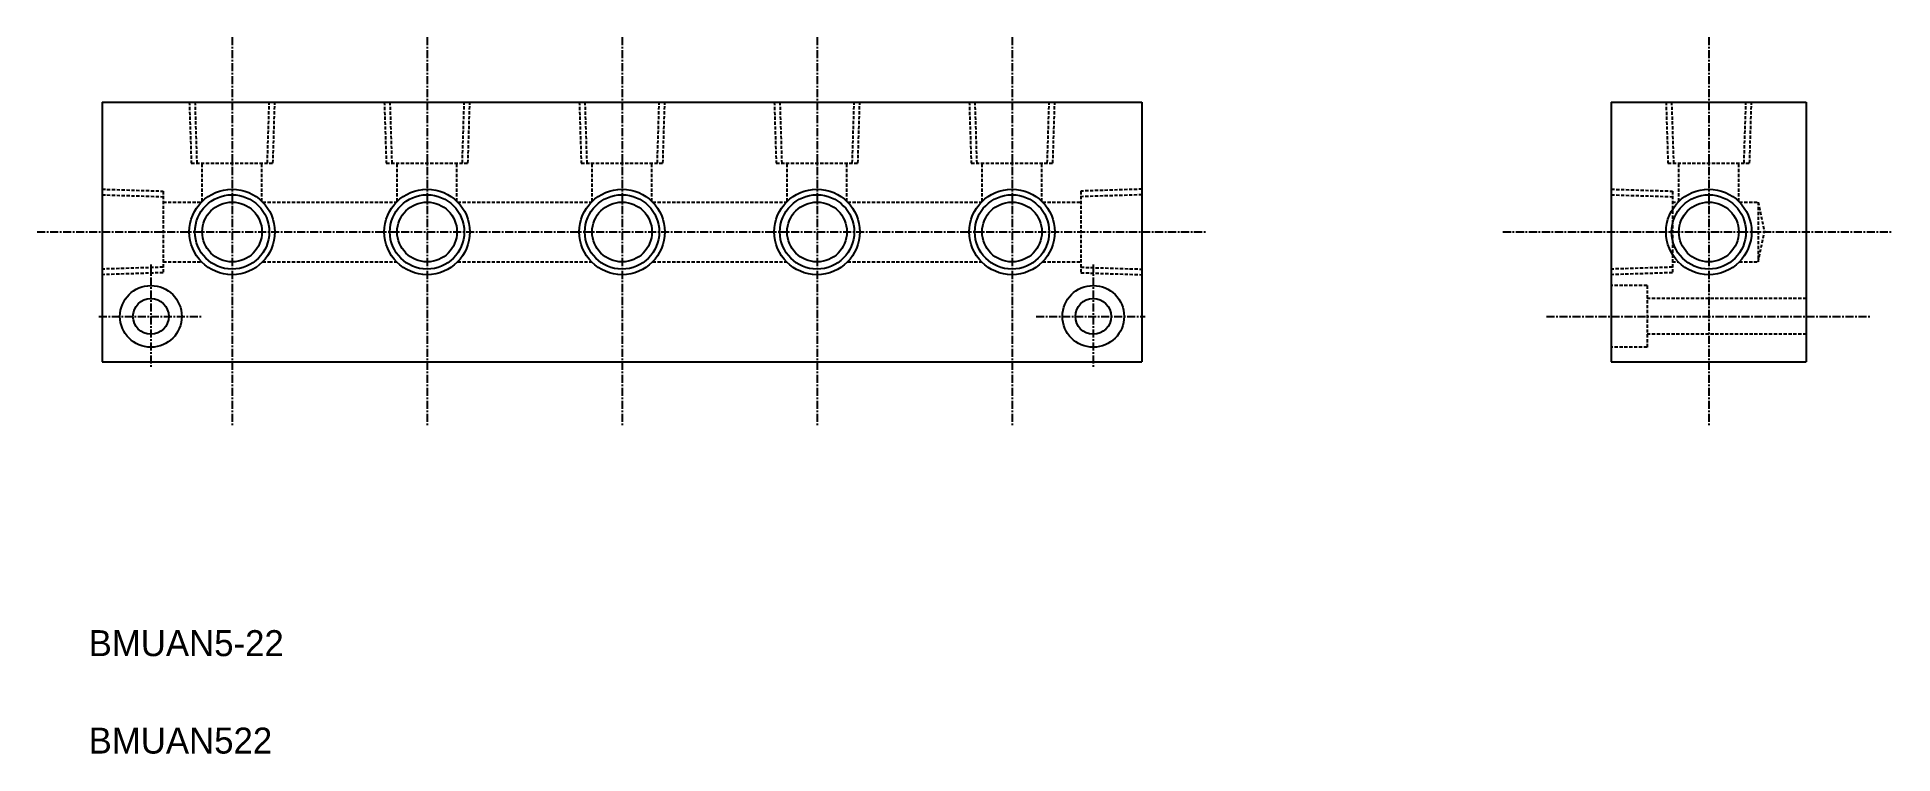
# Model space of a CAD drawing. Extents: x -96 to 190, y 93 to 204.
import ezdxf

# ---------------------------------------------------------------- set-up
doc = ezdxf.new("R2010")
doc.units = 0
doc.linetypes.add('CENTER', pattern=[2, 1.25, -0.25, 0.25, -0.25])
doc.linetypes.add('DASHED', pattern=[0.75, 0.5, -0.25])
doc.layers.get('0').update_dxf_attribs({"linetype": 'CONTINUOUS'})
doc.layers.add('CENTER', color=1, linetype='CENTER')

msp = doc.modelspace()

# ---------------------------------------------------------------- linework, layer by layer
at = {"color": 7, "linetype": 'CONTINUOUS'}
for p, q in [((-85.65, 193.83), (74.35, 193.83)), ((-85.65, 193.83), (-85.65, 153.83)), ((74.35, 193.83), (74.35, 153.83)), ((146.56, 193.83), (176.56, 193.83)), ((146.56, 193.83), (146.56, 153.83)), ((176.56, 193.83), (176.56, 153.83)), ((-85.65, 153.83), (74.35, 153.83)), ((146.56, 153.83), (176.56, 153.83))]:
    msp.add_line(p, q, dxfattribs=at)
at = {"color": 3, "linetype": 'DASHED'}
for p, q in [((-72.23, 193.83), (-71.93, 184.43)), ((-71.37, 193.86), (-71.08, 184.43)), ((-60.22, 184.43), (-59.93, 193.86)), ((-59.36, 184.43), (-59.07, 193.83)), ((-42.23, 193.83), (-41.93, 184.43)), ((-41.37, 193.86), (-41.08, 184.43)), ((-30.22, 184.43), (-29.93, 193.86)), ((-29.36, 184.43), (-29.07, 193.83)), ((-12.23, 193.83), (-11.93, 184.43)), ((-11.37, 193.86), (-11.08, 184.43)), ((-0.22, 184.43), (0.07, 193.86)), ((0.64, 184.43), (0.93, 193.83)), ((17.77, 193.83), (18.07, 184.43)), ((18.63, 193.86), (18.92, 184.43)), ((29.78, 184.43), (30.07, 193.86)), ((30.64, 184.43), (30.93, 193.83)), ((47.77, 193.83), (48.07, 184.43)), ((48.63, 193.86), (48.92, 184.43)), ((59.78, 184.43), (60.07, 193.86)), ((60.64, 184.43), (60.93, 193.83)), ((154.98, 193.83), (155.27, 184.43)), ((155.83, 193.86), (156.13, 184.43)), ((166.98, 184.43), (167.28, 193.86)), ((167.84, 184.43), (168.13, 193.83)), ((-71.93, 184.43), (-59.36, 184.43)), ((-70.25, 178.53), (-70.25, 184.43)), ((-61.05, 178.53), (-61.05, 184.43)), ((-41.93, 184.43), (-29.36, 184.43)), ((-40.25, 178.53), (-40.25, 184.43)), ((-31.05, 178.53), (-31.05, 184.43)), ((-11.93, 184.43), (0.64, 184.43)), ((-10.25, 178.53), (-10.25, 184.43)), ((-1.05, 178.53), (-1.05, 184.43)), ((18.07, 184.43), (30.64, 184.43)), ((19.75, 178.53), (19.75, 184.43)), ((28.95, 178.53), (28.95, 184.43)), ((48.07, 184.43), (60.64, 184.43)), ((49.75, 178.53), (49.75, 184.43)), ((58.95, 178.53), (58.95, 184.43)), ((155.27, 184.43), (167.84, 184.43)), ((156.96, 178.53), (156.96, 184.43)), ((166.16, 178.53), (166.16, 184.43)), ((-85.65, 180.41), (-76.25, 180.12)), ((-76.25, 180.12), (-76.25, 167.55)), ((74.35, 180.41), (64.95, 180.12)), ((64.95, 180.12), (64.95, 167.55)), ((146.56, 180.41), (155.96, 180.12)), ((155.96, 180.12), (155.96, 167.55)), ((-85.65, 179.55), (-76.25, 179.26)), ((-76.25, 178.43), (-70.35, 178.43)), ((-60.95, 178.43), (-40.35, 178.43)), ((-30.95, 178.43), (-10.35, 178.43)), ((-0.95, 178.43), (19.65, 178.43)), ((29.05, 178.43), (49.65, 178.43)), ((59.05, 178.43), (64.95, 178.43)), ((74.35, 179.55), (64.95, 179.26)), ((146.56, 179.55), (155.96, 179.26)), ((155.96, 178.43), (156.85, 178.43)), ((166.26, 178.43), (169.13, 178.43)), ((169.13, 178.43), (170.13, 173.83)), ((169.13, 178.43), (169.13, 169.23)), ((169.13, 169.23), (170.13, 173.83)), ((-76.25, 169.23), (-70.35, 169.23)), ((-60.95, 169.23), (-40.35, 169.23)), ((-30.95, 169.23), (-10.35, 169.23)), ((-0.95, 169.23), (19.65, 169.23)), ((29.05, 169.23), (49.65, 169.23)), ((59.05, 169.23), (64.95, 169.23)), ((155.96, 169.23), (156.85, 169.23)), ((166.26, 169.23), (169.13, 169.23)), ((-76.25, 168.4), (-85.65, 168.11)), ((-76.25, 167.55), (-85.65, 167.25)), ((64.95, 168.4), (74.35, 168.11)), ((64.95, 167.55), (74.35, 167.25)), ((155.96, 168.4), (146.56, 168.11)), ((155.96, 167.55), (146.56, 167.25)), ((152.06, 165.58), (146.56, 165.58)), ((152.06, 165.58), (152.06, 156.08)), ((176.56, 163.58), (152.06, 163.58)), ((176.56, 158.09), (152.06, 158.09)), ((152.06, 156.08), (146.56, 156.08))]:
    msp.add_line(p, q, dxfattribs=at)
at = {"color": 3, "linetype": 'CONTINUOUS'}
for centre in [(-65.65, 173.83), (-35.65, 173.83), (-5.65, 173.83), (24.35, 173.83), (54.35, 173.83), (161.56, 173.83)]:
    msp.add_circle(centre, 6.58, dxfattribs=at)
at = {"color": 7, "linetype": 'CONTINUOUS'}
for centre, radius in [((-65.65, 173.83), 5.72), ((-65.65, 173.83), 4.6), ((-35.65, 173.83), 5.72), ((-35.65, 173.83), 4.6), ((-5.65, 173.83), 5.72), ((-5.65, 173.83), 4.6), ((24.35, 173.83), 5.72), ((24.35, 173.83), 4.6), ((54.35, 173.83), 5.72), ((54.35, 173.83), 4.6), ((161.56, 173.83), 5.72), ((161.56, 173.83), 4.6), ((-78.15, 160.83), 4.75), ((-78.15, 160.83), 2.75), ((66.85, 160.83), 4.75), ((66.85, 160.83), 2.75)]:
    msp.add_circle(centre, radius, dxfattribs=at)
at = {"layer": 'CENTER', "color": 1, "linetype": 'CENTER'}
for p, q in [((-65.65, 203.83), (-65.65, 143.83)), ((-35.65, 203.83), (-35.65, 143.83)), ((-5.65, 203.83), (-5.65, 143.83)), ((24.35, 203.83), (24.35, 143.83)), ((54.35, 203.83), (54.35, 143.83)), ((161.56, 203.83), (161.56, 143.83)), ((-95.65, 173.83), (84.35, 173.83)), ((129.88, 173.83), (189.88, 173.83)), ((-78.15, 168.83), (-78.15, 152.83)), ((66.85, 168.83), (66.85, 152.83)), ((-86.15, 160.83), (-70.15, 160.83)), ((58.06, 160.83), (74.85, 160.83)), ((136.58, 160.83), (186.42, 160.83))]:
    msp.add_line(p, q, dxfattribs=at)

# ---------------------------------------------------------------- texts
at = {"color": 7, "linetype": 'CONTINUOUS'}
for s, p in [('BMUAN5-22', (-87.72, 108.52)), ('BMUAN522', (-87.72, 93.52))]:
    msp.add_text(s, height=4, dxfattribs=at).set_placement(p)

doc.saveas('drawing.dxf')
